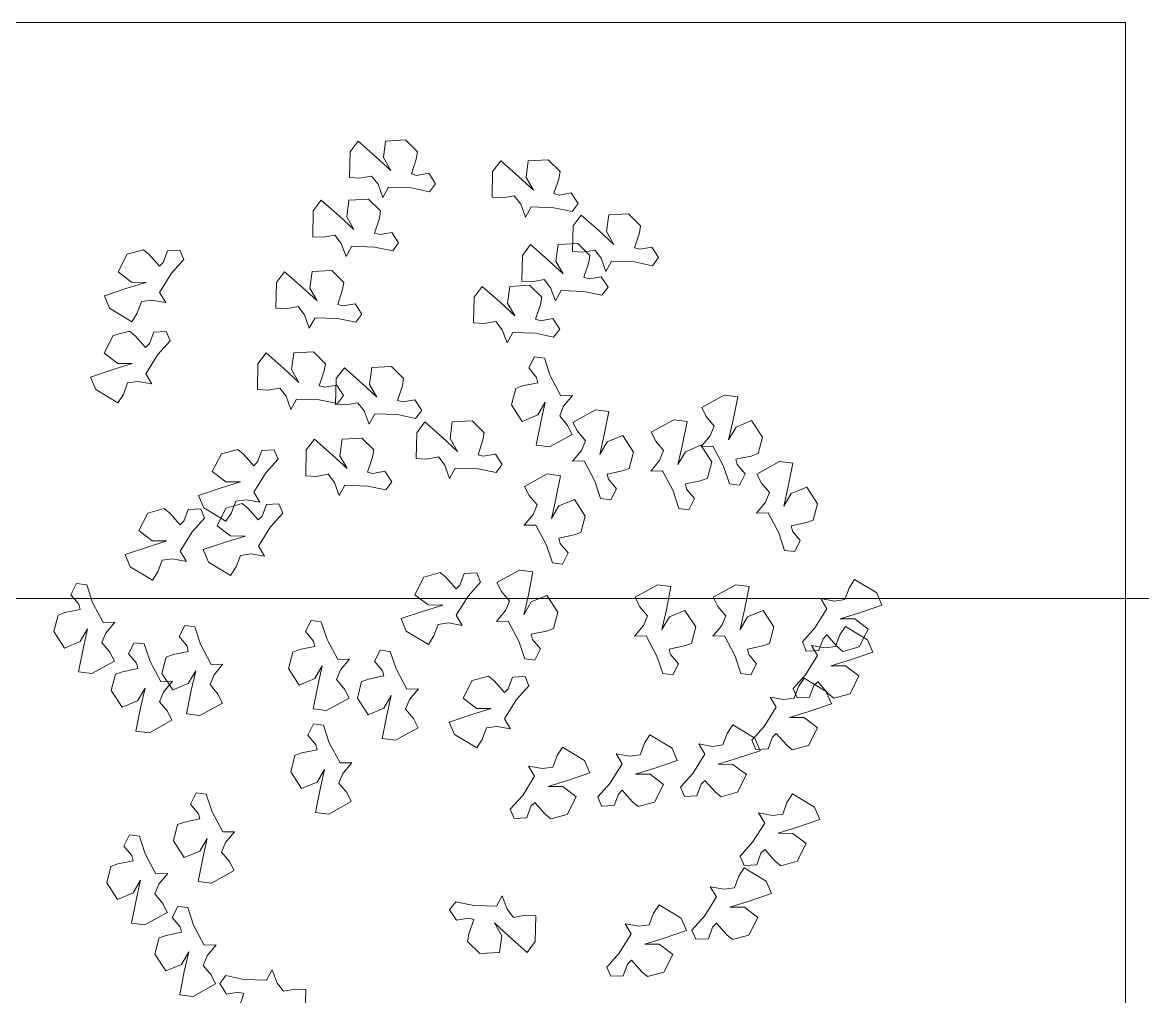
# Model space of a CAD drawing. Header units: millimetres. Extents: x 2016.56 to 2021.8, y 13721.83 to 13722.48.
# Drawn here: x 2017.82335 to 2017.83385, y 13722.25105 to 13722.26019 of the extents above; entities that cross this region are included whole.
import ezdxf

# ---------------------------------------------------------------- set-up
doc = ezdxf.new("R2010")
doc.units = ezdxf.units.MM
doc.linetypes.add('ACAD_ISO04W100', pattern=[30, 24, -3, 0, -3])
doc.layers.get('0').update_dxf_attribs({"lineweight": 20})
doc.layers.add('aks', color=1, linetype='Continuous', lineweight=9)
doc.layers.add('SIVA', color=7, linetype='Continuous', lineweight=20)

msp = doc.modelspace()

# ---------------------------------------------------------------- linework, layer by layer
for p, q in [((2017.826496, 13722.259076), (2017.82642, 13722.258976)), ((2017.826663, 13722.25893), (2017.826496, 13722.259076)), ((2017.826754, 13722.259077), (2017.826734, 13722.258921)), ((2017.82694, 13722.259087), (2017.826754, 13722.259077)), ((2017.827053, 13722.258976), (2017.82694, 13722.259087)), ((2017.82642, 13722.258976), (2017.826415, 13722.258734)), ((2017.826802, 13722.258801), (2017.826663, 13722.25893)), ((2017.826734, 13722.258921), (2017.826802, 13722.258801)), ((2017.826995, 13722.258769), (2017.827041, 13722.258908)), ((2017.827041, 13722.258908), (2017.827053, 13722.258976)), ((2017.828091, 13722.258892), (2017.828071, 13722.258736)), ((2017.828277, 13722.258902), (2017.828091, 13722.258892)), ((2017.82839, 13722.258791), (2017.828277, 13722.258902)), ((2017.827757, 13722.258791), (2017.827752, 13722.258549)), ((2017.827833, 13722.258891), (2017.827757, 13722.258791)), ((2017.827999, 13722.258745), (2017.827833, 13722.258891)), ((2017.828378, 13722.258723), (2017.82839, 13722.258791)), ((2017.826415, 13722.258734), (2017.82651, 13722.258729)), ((2017.82651, 13722.258729), (2017.826623, 13722.258748)), ((2017.826623, 13722.258748), (2017.826684, 13722.258671)), ((2017.827044, 13722.258755), (2017.826995, 13722.258769)), ((2017.827158, 13722.258775), (2017.827044, 13722.258755)), ((2017.827222, 13722.258677), (2017.827158, 13722.258775)), ((2017.828139, 13722.258616), (2017.827999, 13722.258745)), ((2017.828071, 13722.258736), (2017.828139, 13722.258616)), ((2017.828332, 13722.258584), (2017.828378, 13722.258723)), ((2017.826684, 13722.258671), (2017.826729, 13722.258548)), ((2017.826729, 13722.258548), (2017.826782, 13722.258644)), ((2017.826782, 13722.258644), (2017.826995, 13722.258637)), ((2017.826995, 13722.258637), (2017.827165, 13722.258601)), ((2017.827165, 13722.258601), (2017.827222, 13722.258677)), ((2017.828381, 13722.25857), (2017.828332, 13722.258584)), ((2017.828495, 13722.25859), (2017.828381, 13722.25857)), ((2017.828559, 13722.258492), (2017.828495, 13722.25859)), ((2017.826151, 13722.258522), (2017.826075, 13722.258421)), ((2017.826317, 13722.258375), (2017.826151, 13722.258522)), ((2017.826409, 13722.258523), (2017.826389, 13722.258366)), ((2017.826594, 13722.258533), (2017.826409, 13722.258523)), ((2017.826707, 13722.258421), (2017.826594, 13722.258533)), ((2017.827752, 13722.258549), (2017.827846, 13722.258544)), ((2017.827846, 13722.258544), (2017.82796, 13722.258563)), ((2017.82796, 13722.258563), (2017.82802, 13722.258486)), ((2017.82802, 13722.258486), (2017.828065, 13722.258363)), ((2017.828502, 13722.258416), (2017.828559, 13722.258492)), ((2017.826075, 13722.258421), (2017.82607, 13722.258179)), ((2017.826457, 13722.258246), (2017.826317, 13722.258375)), ((2017.826696, 13722.258353), (2017.826707, 13722.258421)), ((2017.828065, 13722.258363), (2017.828119, 13722.258459)), ((2017.828119, 13722.258459), (2017.828331, 13722.258452)), ((2017.828331, 13722.258452), (2017.828502, 13722.258416)), ((2017.828588, 13722.258383), (2017.828511, 13722.258283)), ((2017.828754, 13722.258237), (2017.828588, 13722.258383)), ((2017.828846, 13722.258384), (2017.828826, 13722.258228)), ((2017.829031, 13722.258394), (2017.828846, 13722.258384)), ((2017.829144, 13722.258283), (2017.829031, 13722.258394)), ((2017.826389, 13722.258366), (2017.826457, 13722.258246)), ((2017.82665, 13722.258214), (2017.826696, 13722.258353)), ((2017.828511, 13722.258283), (2017.828506, 13722.258041)), ((2017.829133, 13722.258215), (2017.829144, 13722.258283)), ((2017.82607, 13722.258179), (2017.826164, 13722.258174)), ((2017.826164, 13722.258174), (2017.826278, 13722.258194)), ((2017.826278, 13722.258194), (2017.826338, 13722.258117)), ((2017.826699, 13722.258201), (2017.82665, 13722.258214)), ((2017.826813, 13722.25822), (2017.826699, 13722.258201)), ((2017.826876, 13722.258122), (2017.826813, 13722.25822)), ((2017.828894, 13722.258108), (2017.828754, 13722.258237)), ((2017.828826, 13722.258228), (2017.828894, 13722.258108)), ((2017.829086, 13722.258076), (2017.829133, 13722.258215)), ((2017.824483, 13722.258057), (2017.82433, 13722.258015)), ((2017.824536, 13722.258013), (2017.824483, 13722.258057)), ((2017.824826, 13722.258053), (2017.824709, 13722.258047)), ((2017.824863, 13722.257967), (2017.824826, 13722.258053)), ((2017.826338, 13722.258117), (2017.826383, 13722.257993)), ((2017.826383, 13722.257993), (2017.826437, 13722.25809)), ((2017.826437, 13722.25809), (2017.826649, 13722.258083)), ((2017.826649, 13722.258083), (2017.82682, 13722.258047)), ((2017.82682, 13722.258047), (2017.826876, 13722.258122)), ((2017.828113, 13722.258106), (2017.828037, 13722.258005)), ((2017.828279, 13722.25796), (2017.828113, 13722.258106)), ((2017.828371, 13722.258107), (2017.828351, 13722.25795)), ((2017.828557, 13722.258117), (2017.828371, 13722.258107)), ((2017.82867, 13722.258005), (2017.828557, 13722.258117)), ((2017.828601, 13722.258036), (2017.828715, 13722.258055)), ((2017.828715, 13722.258055), (2017.828775, 13722.257978)), ((2017.829136, 13722.258062), (2017.829086, 13722.258076)), ((2017.829249, 13722.258082), (2017.829136, 13722.258062)), ((2017.829313, 13722.257984), (2017.829249, 13722.258082)), ((2017.82433, 13722.258015), (2017.824246, 13722.257849)), ((2017.824633, 13722.257903), (2017.824536, 13722.258013)), ((2017.824709, 13722.258047), (2017.824669, 13722.257939)), ((2017.824747, 13722.257837), (2017.824863, 13722.257967)), ((2017.828037, 13722.258005), (2017.828032, 13722.257764)), ((2017.828419, 13722.257831), (2017.828279, 13722.25796)), ((2017.828351, 13722.25795), (2017.828419, 13722.257831)), ((2017.828506, 13722.258041), (2017.828601, 13722.258036)), ((2017.828658, 13722.257938), (2017.82867, 13722.258005)), ((2017.828775, 13722.257978), (2017.82882, 13722.257855)), ((2017.82882, 13722.257855), (2017.828873, 13722.257951)), ((2017.828873, 13722.257951), (2017.829086, 13722.257944)), ((2017.829256, 13722.257908), (2017.829313, 13722.257984)), ((2017.824246, 13722.257849), (2017.824371, 13722.257753)), ((2017.824669, 13722.257939), (2017.824633, 13722.257903)), ((2017.825806, 13722.257852), (2017.82573, 13722.257751)), ((2017.825972, 13722.257706), (2017.825806, 13722.257852)), ((2017.826064, 13722.257853), (2017.826044, 13722.257696)), ((2017.82625, 13722.257863), (2017.826064, 13722.257853)), ((2017.826362, 13722.257751), (2017.82625, 13722.257863)), ((2017.828612, 13722.257799), (2017.828658, 13722.257938)), ((2017.829086, 13722.257944), (2017.829256, 13722.257908)), ((2017.824509, 13722.257752), (2017.824327, 13722.257696)), ((2017.824371, 13722.257753), (2017.824509, 13722.257752)), ((2017.824635, 13722.257656), (2017.824747, 13722.257837)), ((2017.82573, 13722.257751), (2017.825725, 13722.25751)), ((2017.826351, 13722.257684), (2017.826362, 13722.257751)), ((2017.828032, 13722.257764), (2017.828126, 13722.257758)), ((2017.828126, 13722.257758), (2017.82824, 13722.257778)), ((2017.82824, 13722.257778), (2017.8283, 13722.257701)), ((2017.828661, 13722.257785), (2017.828612, 13722.257799)), ((2017.828775, 13722.257805), (2017.828661, 13722.257785)), ((2017.828839, 13722.257706), (2017.828775, 13722.257805)), ((2017.824327, 13722.257696), (2017.824117, 13722.257625)), ((2017.824692, 13722.257562), (2017.824635, 13722.257656)), ((2017.826112, 13722.257577), (2017.825972, 13722.257706)), ((2017.826044, 13722.257696), (2017.826112, 13722.257577)), ((2017.826305, 13722.257545), (2017.826351, 13722.257684)), ((2017.82766, 13722.257713), (2017.827584, 13722.257613)), ((2017.827827, 13722.257567), (2017.82766, 13722.257713)), ((2017.827918, 13722.257714), (2017.827898, 13722.257557)), ((2017.828104, 13722.257724), (2017.827918, 13722.257714)), ((2017.828217, 13722.257613), (2017.828104, 13722.257724)), ((2017.8283, 13722.257701), (2017.828346, 13722.257577)), ((2017.828346, 13722.257577), (2017.828399, 13722.257674)), ((2017.828399, 13722.257674), (2017.828611, 13722.257667)), ((2017.828611, 13722.257667), (2017.828782, 13722.257631)), ((2017.828782, 13722.257631), (2017.828839, 13722.257706)), ((2017.824117, 13722.257625), (2017.824166, 13722.257509)), ((2017.824425, 13722.257463), (2017.824465, 13722.257571)), ((2017.824465, 13722.257571), (2017.824562, 13722.257585)), ((2017.824562, 13722.257585), (2017.824692, 13722.257562)), ((2017.826354, 13722.257531), (2017.826305, 13722.257545)), ((2017.826468, 13722.257551), (2017.826354, 13722.257531)), ((2017.826532, 13722.257452), (2017.826468, 13722.257551)), ((2017.827584, 13722.257613), (2017.827579, 13722.257371)), ((2017.827966, 13722.257438), (2017.827827, 13722.257567)), ((2017.827898, 13722.257557), (2017.827966, 13722.257438)), ((2017.828159, 13722.257406), (2017.828205, 13722.257545)), ((2017.828205, 13722.257545), (2017.828217, 13722.257613)), ((2017.824166, 13722.257509), (2017.824373, 13722.257383)), ((2017.824373, 13722.257383), (2017.824425, 13722.257463)), ((2017.825725, 13722.25751), (2017.825819, 13722.257504)), ((2017.825819, 13722.257504), (2017.825933, 13722.257524)), ((2017.825933, 13722.257524), (2017.825993, 13722.257447)), ((2017.825993, 13722.257447), (2017.826038, 13722.257323)), ((2017.826475, 13722.257377), (2017.826532, 13722.257452)), ((2017.826038, 13722.257323), (2017.826092, 13722.25742)), ((2017.826092, 13722.25742), (2017.826304, 13722.257413)), ((2017.826304, 13722.257413), (2017.826475, 13722.257377)), ((2017.827579, 13722.257371), (2017.827674, 13722.257365)), ((2017.827674, 13722.257365), (2017.827787, 13722.257385)), ((2017.827787, 13722.257385), (2017.827848, 13722.257308)), ((2017.828208, 13722.257392), (2017.828159, 13722.257406)), ((2017.828322, 13722.257412), (2017.828208, 13722.257392)), ((2017.828386, 13722.257313), (2017.828322, 13722.257412)), ((2017.8242, 13722.257253), (2017.824116, 13722.257087)), ((2017.824353, 13722.257295), (2017.8242, 13722.257253)), ((2017.824406, 13722.257251), (2017.824353, 13722.257295)), ((2017.824503, 13722.257141), (2017.824406, 13722.257251)), ((2017.82458, 13722.257285), (2017.82454, 13722.257177)), ((2017.824697, 13722.257291), (2017.82458, 13722.257285)), ((2017.824733, 13722.257205), (2017.824697, 13722.257291)), ((2017.827848, 13722.257308), (2017.827893, 13722.257184)), ((2017.827893, 13722.257184), (2017.827946, 13722.257281)), ((2017.827946, 13722.257281), (2017.828159, 13722.257274)), ((2017.828159, 13722.257274), (2017.828329, 13722.257238)), ((2017.828329, 13722.257238), (2017.828386, 13722.257313)), ((2017.82454, 13722.257177), (2017.824503, 13722.257141)), ((2017.824617, 13722.257075), (2017.824733, 13722.257205)), ((2017.824116, 13722.257087), (2017.824242, 13722.256991)), ((2017.824505, 13722.256894), (2017.824617, 13722.257075)), ((2017.825634, 13722.25709), (2017.825557, 13722.256989)), ((2017.8258, 13722.256943), (2017.825634, 13722.25709)), ((2017.825892, 13722.25709), (2017.825872, 13722.256934)), ((2017.826077, 13722.257101), (2017.825892, 13722.25709)), ((2017.82619, 13722.256989), (2017.826077, 13722.257101)), ((2017.828149, 13722.257053), (2017.828095, 13722.256949)), ((2017.828242, 13722.257041), (2017.828149, 13722.257053)), ((2017.828296, 13722.256876), (2017.828242, 13722.257041)), ((2017.824198, 13722.256934), (2017.823988, 13722.256863)), ((2017.824379, 13722.25699), (2017.824198, 13722.256934)), ((2017.824242, 13722.256991), (2017.824379, 13722.25699)), ((2017.825557, 13722.256989), (2017.825552, 13722.256747)), ((2017.82594, 13722.256814), (2017.8258, 13722.256943)), ((2017.825872, 13722.256934), (2017.82594, 13722.256814)), ((2017.826132, 13722.256782), (2017.826179, 13722.256921)), ((2017.826179, 13722.256921), (2017.82619, 13722.256989)), ((2017.826367, 13722.256951), (2017.82629, 13722.25685)), ((2017.826533, 13722.256804), (2017.826367, 13722.256951)), ((2017.826625, 13722.256952), (2017.826604, 13722.256795)), ((2017.82681, 13722.256962), (2017.826625, 13722.256952)), ((2017.826923, 13722.25685), (2017.82681, 13722.256962)), ((2017.828095, 13722.256949), (2017.828169, 13722.25686)), ((2017.823988, 13722.256863), (2017.824037, 13722.256747)), ((2017.824296, 13722.256701), (2017.824335, 13722.256809)), ((2017.824335, 13722.256809), (2017.824432, 13722.256823)), ((2017.824432, 13722.256823), (2017.824562, 13722.2568)), ((2017.824562, 13722.2568), (2017.824505, 13722.256894)), ((2017.82629, 13722.25685), (2017.826285, 13722.256608)), ((2017.826673, 13722.256675), (2017.826533, 13722.256804)), ((2017.826604, 13722.256795), (2017.826673, 13722.256675)), ((2017.826912, 13722.256782), (2017.826923, 13722.25685)), ((2017.828182, 13722.25681), (2017.828038, 13722.256781)), ((2017.828169, 13722.25686), (2017.828182, 13722.25681)), ((2017.828397, 13722.256688), (2017.828296, 13722.256876)), ((2017.824037, 13722.256747), (2017.824244, 13722.256621)), ((2017.824244, 13722.256621), (2017.824296, 13722.256701)), ((2017.825552, 13722.256747), (2017.825647, 13722.256742)), ((2017.825647, 13722.256742), (2017.825761, 13722.256761)), ((2017.825761, 13722.256761), (2017.825821, 13722.256684)), ((2017.826182, 13722.256768), (2017.826132, 13722.256782)), ((2017.826295, 13722.256788), (2017.826182, 13722.256768)), ((2017.826359, 13722.25669), (2017.826295, 13722.256788)), ((2017.826302, 13722.256615), (2017.826359, 13722.25669)), ((2017.826865, 13722.256643), (2017.826912, 13722.256782)), ((2017.827974, 13722.256757), (2017.827934, 13722.256603)), ((2017.828038, 13722.256781), (2017.827974, 13722.256757)), ((2017.828507, 13722.25669), (2017.828397, 13722.256688)), ((2017.828422, 13722.25659), (2017.828507, 13722.25669)), ((2017.829929, 13722.256694), (2017.829717, 13722.256578)), ((2017.830055, 13722.256679), (2017.829929, 13722.256694)), ((2017.825821, 13722.256684), (2017.825866, 13722.256561)), ((2017.825866, 13722.256561), (2017.825919, 13722.256657)), ((2017.825919, 13722.256657), (2017.826132, 13722.25665)), ((2017.826132, 13722.25665), (2017.826302, 13722.256615)), ((2017.826285, 13722.256608), (2017.82638, 13722.256603)), ((2017.82638, 13722.256603), (2017.826494, 13722.256623)), ((2017.826494, 13722.256623), (2017.826554, 13722.256546)), ((2017.826915, 13722.25663), (2017.826865, 13722.256643)), ((2017.827028, 13722.256649), (2017.826915, 13722.25663)), ((2017.827092, 13722.256551), (2017.827028, 13722.256649)), ((2017.827934, 13722.256603), (2017.828035, 13722.256448)), ((2017.828181, 13722.256509), (2017.828251, 13722.256627)), ((2017.828251, 13722.256627), (2017.828209, 13722.256442)), ((2017.828386, 13722.256499), (2017.828422, 13722.25659)), ((2017.830011, 13722.256461), (2017.830055, 13722.256679)), ((2017.826554, 13722.256546), (2017.826599, 13722.256422)), ((2017.826599, 13722.256422), (2017.826652, 13722.256518)), ((2017.826652, 13722.256518), (2017.826865, 13722.256512)), ((2017.826865, 13722.256512), (2017.827035, 13722.256476)), ((2017.827035, 13722.256476), (2017.827092, 13722.256551)), ((2017.828035, 13722.256448), (2017.828181, 13722.256509)), ((2017.82846, 13722.25641), (2017.828386, 13722.256499)), ((2017.828722, 13722.256556), (2017.82851, 13722.256439)), ((2017.828847, 13722.25654), (2017.828722, 13722.256556)), ((2017.828803, 13722.256323), (2017.828847, 13722.25654)), ((2017.829717, 13722.256578), (2017.82976, 13722.256493)), ((2017.82976, 13722.256493), (2017.829834, 13722.256404)), ((2017.827121, 13722.256443), (2017.827045, 13722.256342)), ((2017.827288, 13722.256296), (2017.827121, 13722.256443)), ((2017.827379, 13722.256444), (2017.827359, 13722.256287)), ((2017.827565, 13722.256454), (2017.827379, 13722.256444)), ((2017.827678, 13722.256342), (2017.827565, 13722.256454)), ((2017.828209, 13722.256442), (2017.828165, 13722.256225)), ((2017.828502, 13722.256326), (2017.82846, 13722.25641)), ((2017.82851, 13722.256439), (2017.828553, 13722.256355)), ((2017.829455, 13722.256464), (2017.829243, 13722.256347)), ((2017.82958, 13722.256448), (2017.829455, 13722.256464)), ((2017.829537, 13722.256231), (2017.82958, 13722.256448)), ((2017.829834, 13722.256404), (2017.829797, 13722.256314)), ((2017.829969, 13722.256276), (2017.830011, 13722.256461)), ((2017.830039, 13722.256395), (2017.829969, 13722.256276)), ((2017.830184, 13722.256455), (2017.830039, 13722.256395)), ((2017.830286, 13722.2563), (2017.830184, 13722.256455)), ((2017.826086, 13722.256281), (2017.82601, 13722.25618)), ((2017.826253, 13722.256134), (2017.826086, 13722.256281)), ((2017.826345, 13722.256282), (2017.826324, 13722.256125)), ((2017.82653, 13722.256292), (2017.826345, 13722.256282)), ((2017.826643, 13722.25618), (2017.82653, 13722.256292)), ((2017.827045, 13722.256342), (2017.82704, 13722.2561)), ((2017.827427, 13722.256167), (2017.827288, 13722.256296)), ((2017.827359, 13722.256287), (2017.827427, 13722.256167)), ((2017.82762, 13722.256135), (2017.827666, 13722.256274)), ((2017.827666, 13722.256274), (2017.827678, 13722.256342)), ((2017.82829, 13722.256209), (2017.828502, 13722.256326)), ((2017.828553, 13722.256355), (2017.828627, 13722.256266)), ((2017.828761, 13722.256137), (2017.828803, 13722.256323)), ((2017.828977, 13722.256317), (2017.828831, 13722.256256)), ((2017.829078, 13722.256161), (2017.828977, 13722.256317)), ((2017.829243, 13722.256347), (2017.829286, 13722.256262)), ((2017.829797, 13722.256314), (2017.829713, 13722.256213)), ((2017.830246, 13722.256146), (2017.830286, 13722.2563)), ((2017.825367, 13722.256185), (2017.825214, 13722.256143)), ((2017.82542, 13722.256142), (2017.825367, 13722.256185)), ((2017.825593, 13722.256176), (2017.825553, 13722.256068)), ((2017.82571, 13722.256182), (2017.825593, 13722.256176)), ((2017.825747, 13722.256095), (2017.82571, 13722.256182)), ((2017.82601, 13722.25618), (2017.826005, 13722.255938)), ((2017.826632, 13722.256113), (2017.826643, 13722.25618)), ((2017.828165, 13722.256225), (2017.82829, 13722.256209)), ((2017.82859, 13722.256175), (2017.828505, 13722.256074)), ((2017.828627, 13722.256266), (2017.82859, 13722.256175)), ((2017.828831, 13722.256256), (2017.828761, 13722.256137)), ((2017.829038, 13722.256008), (2017.829078, 13722.256161)), ((2017.829286, 13722.256262), (2017.82936, 13722.256174)), ((2017.82936, 13722.256174), (2017.829323, 13722.256083)), ((2017.829495, 13722.256045), (2017.829537, 13722.256231)), ((2017.829565, 13722.256164), (2017.829495, 13722.256045)), ((2017.82971, 13722.256225), (2017.829565, 13722.256164)), ((2017.829812, 13722.256069), (2017.82971, 13722.256225)), ((2017.829713, 13722.256213), (2017.829823, 13722.256215)), ((2017.829823, 13722.256215), (2017.829923, 13722.256027)), ((2017.825214, 13722.256143), (2017.825129, 13722.255978)), ((2017.825517, 13722.256032), (2017.82542, 13722.256142)), ((2017.825553, 13722.256068), (2017.825517, 13722.256032)), ((2017.825631, 13722.255966), (2017.825747, 13722.256095)), ((2017.826392, 13722.256005), (2017.826253, 13722.256134)), ((2017.826324, 13722.256125), (2017.826392, 13722.256005)), ((2017.826585, 13722.255973), (2017.826632, 13722.256113)), ((2017.82704, 13722.2561), (2017.827135, 13722.256095)), ((2017.827135, 13722.256095), (2017.827249, 13722.256115)), ((2017.827249, 13722.256115), (2017.827309, 13722.256038)), ((2017.827669, 13722.256122), (2017.82762, 13722.256135)), ((2017.827783, 13722.256141), (2017.827669, 13722.256122)), ((2017.827847, 13722.256043), (2017.827783, 13722.256141)), ((2017.828505, 13722.256074), (2017.828616, 13722.256077)), ((2017.828616, 13722.256077), (2017.828716, 13722.255889)), ((2017.829323, 13722.256083), (2017.829239, 13722.255982)), ((2017.829772, 13722.255916), (2017.829812, 13722.256069)), ((2017.830038, 13722.256093), (2017.830181, 13722.256122)), ((2017.83005, 13722.256043), (2017.830038, 13722.256093)), ((2017.830181, 13722.256122), (2017.830246, 13722.256146)), ((2017.830447, 13722.256071), (2017.830235, 13722.255954)), ((2017.830572, 13722.256055), (2017.830447, 13722.256071)), ((2017.825129, 13722.255978), (2017.825255, 13722.255882)), ((2017.825518, 13722.255785), (2017.825631, 13722.255966)), ((2017.8261, 13722.255933), (2017.826214, 13722.255953)), ((2017.826214, 13722.255953), (2017.826274, 13722.255876)), ((2017.826634, 13722.25596), (2017.826585, 13722.255973)), ((2017.826748, 13722.25598), (2017.826634, 13722.25596)), ((2017.826812, 13722.255881), (2017.826748, 13722.25598)), ((2017.827309, 13722.256038), (2017.827354, 13722.255914)), ((2017.827354, 13722.255914), (2017.827407, 13722.25601)), ((2017.827407, 13722.25601), (2017.82762, 13722.256004)), ((2017.82762, 13722.256004), (2017.82779, 13722.255968)), ((2017.82779, 13722.255968), (2017.827847, 13722.256043)), ((2017.828269, 13722.255955), (2017.828057, 13722.255838)), ((2017.828394, 13722.255939), (2017.828269, 13722.255955)), ((2017.82883, 13722.255954), (2017.828974, 13722.255984)), ((2017.828843, 13722.255905), (2017.82883, 13722.255954)), ((2017.828974, 13722.255984), (2017.829038, 13722.256008)), ((2017.829239, 13722.255982), (2017.829349, 13722.255984)), ((2017.829349, 13722.255984), (2017.829449, 13722.255797)), ((2017.829923, 13722.256027), (2017.829978, 13722.255862)), ((2017.830125, 13722.255955), (2017.83005, 13722.256043)), ((2017.830071, 13722.25585), (2017.830125, 13722.255955)), ((2017.830235, 13722.255954), (2017.830278, 13722.25587)), ((2017.830529, 13722.255838), (2017.830572, 13722.256055)), ((2017.825393, 13722.255881), (2017.825211, 13722.255824)), ((2017.825255, 13722.255882), (2017.825393, 13722.255881)), ((2017.826005, 13722.255938), (2017.8261, 13722.255933)), ((2017.826274, 13722.255876), (2017.826319, 13722.255752)), ((2017.826319, 13722.255752), (2017.826372, 13722.255849)), ((2017.826372, 13722.255849), (2017.826585, 13722.255842)), ((2017.826755, 13722.255806), (2017.826812, 13722.255881)), ((2017.82835, 13722.255722), (2017.828394, 13722.255939)), ((2017.828716, 13722.255889), (2017.82877, 13722.255724)), ((2017.828917, 13722.255816), (2017.828843, 13722.255905)), ((2017.829564, 13722.255862), (2017.829707, 13722.255892)), ((2017.829576, 13722.255813), (2017.829564, 13722.255862)), ((2017.829707, 13722.255892), (2017.829772, 13722.255916)), ((2017.829978, 13722.255862), (2017.830071, 13722.25585)), ((2017.830278, 13722.25587), (2017.830352, 13722.255781)), ((2017.825211, 13722.255824), (2017.825001, 13722.255754)), ((2017.825001, 13722.255754), (2017.82505, 13722.255637)), ((2017.825575, 13722.255691), (2017.825518, 13722.255785)), ((2017.826585, 13722.255842), (2017.826755, 13722.255806)), ((2017.828057, 13722.255838), (2017.8281, 13722.255754)), ((2017.8281, 13722.255754), (2017.828174, 13722.255665)), ((2017.828864, 13722.255712), (2017.828917, 13722.255816)), ((2017.829449, 13722.255797), (2017.829503, 13722.255631)), ((2017.82965, 13722.255724), (2017.829576, 13722.255813)), ((2017.830352, 13722.255781), (2017.830315, 13722.25569)), ((2017.830487, 13722.255652), (2017.830529, 13722.255838)), ((2017.830556, 13722.255771), (2017.830487, 13722.255652)), ((2017.830702, 13722.255832), (2017.830556, 13722.255771)), ((2017.830804, 13722.255676), (2017.830702, 13722.255832)), ((2017.82505, 13722.255637), (2017.825257, 13722.255512)), ((2017.82541, 13722.255677), (2017.825257, 13722.255635)), ((2017.825309, 13722.255591), (2017.825349, 13722.2557)), ((2017.825349, 13722.2557), (2017.825446, 13722.255713)), ((2017.825463, 13722.255634), (2017.82541, 13722.255677)), ((2017.825446, 13722.255713), (2017.825575, 13722.255691)), ((2017.825636, 13722.255668), (2017.825596, 13722.25556)), ((2017.825753, 13722.255674), (2017.825636, 13722.255668)), ((2017.82579, 13722.255587), (2017.825753, 13722.255674)), ((2017.828174, 13722.255665), (2017.828137, 13722.255575)), ((2017.828309, 13722.255537), (2017.82835, 13722.255722)), ((2017.828378, 13722.255655), (2017.828309, 13722.255537)), ((2017.828524, 13722.255716), (2017.828378, 13722.255655)), ((2017.828626, 13722.255561), (2017.828524, 13722.255716)), ((2017.82877, 13722.255724), (2017.828864, 13722.255712)), ((2017.829597, 13722.255619), (2017.82965, 13722.255724)), ((2017.830315, 13722.25569), (2017.83023, 13722.255589)), ((2017.830763, 13722.255523), (2017.830804, 13722.255676)), ((2017.824524, 13722.255589), (2017.82444, 13722.255424)), ((2017.824677, 13722.255631), (2017.824524, 13722.255589)), ((2017.82473, 13722.255587), (2017.824677, 13722.255631)), ((2017.824827, 13722.255478), (2017.82473, 13722.255587)), ((2017.824903, 13722.255622), (2017.824863, 13722.255513)), ((2017.82502, 13722.255628), (2017.824903, 13722.255622)), ((2017.824941, 13722.255412), (2017.825057, 13722.255541)), ((2017.825057, 13722.255541), (2017.82502, 13722.255628)), ((2017.825257, 13722.255635), (2017.825173, 13722.25547)), ((2017.825257, 13722.255512), (2017.825309, 13722.255591)), ((2017.82556, 13722.255524), (2017.825463, 13722.255634)), ((2017.825596, 13722.25556), (2017.82556, 13722.255524)), ((2017.825674, 13722.255458), (2017.82579, 13722.255587)), ((2017.828137, 13722.255575), (2017.828052, 13722.255474)), ((2017.828585, 13722.255407), (2017.828626, 13722.255561)), ((2017.829503, 13722.255631), (2017.829597, 13722.255619)), ((2017.83023, 13722.255589), (2017.830341, 13722.255591)), ((2017.830341, 13722.255591), (2017.830441, 13722.255404)), ((2017.824863, 13722.255513), (2017.824827, 13722.255478)), ((2017.825173, 13722.25547), (2017.825298, 13722.255374)), ((2017.825561, 13722.255277), (2017.825674, 13722.255458)), ((2017.828052, 13722.255474), (2017.828163, 13722.255476)), ((2017.828163, 13722.255476), (2017.828263, 13722.255288)), ((2017.830555, 13722.255469), (2017.830699, 13722.255499)), ((2017.830568, 13722.25542), (2017.830555, 13722.255469)), ((2017.830699, 13722.255499), (2017.830763, 13722.255523)), ((2017.82444, 13722.255424), (2017.824565, 13722.255328)), ((2017.824703, 13722.255327), (2017.824521, 13722.25527)), ((2017.824565, 13722.255328), (2017.824703, 13722.255327)), ((2017.824829, 13722.255231), (2017.824941, 13722.255412)), ((2017.825436, 13722.255373), (2017.825254, 13722.255316)), ((2017.825298, 13722.255374), (2017.825436, 13722.255373)), ((2017.828377, 13722.255354), (2017.828521, 13722.255383)), ((2017.82839, 13722.255304), (2017.828377, 13722.255354)), ((2017.828521, 13722.255383), (2017.828585, 13722.255407)), ((2017.830441, 13722.255404), (2017.830495, 13722.255238)), ((2017.830642, 13722.255331), (2017.830568, 13722.25542)), ((2017.830589, 13722.255227), (2017.830642, 13722.255331)), ((2017.824521, 13722.25527), (2017.824311, 13722.255199)), ((2017.824886, 13722.255136), (2017.824829, 13722.255231)), ((2017.825254, 13722.255316), (2017.825044, 13722.255246)), ((2017.825044, 13722.255246), (2017.825093, 13722.255129)), ((2017.825619, 13722.255183), (2017.825561, 13722.255277)), ((2017.828263, 13722.255288), (2017.828317, 13722.255123)), ((2017.828464, 13722.255216), (2017.82839, 13722.255304)), ((2017.830495, 13722.255238), (2017.830589, 13722.255227)), ((2017.824311, 13722.255199), (2017.82436, 13722.255083)), ((2017.824619, 13722.255037), (2017.824659, 13722.255146)), ((2017.824659, 13722.255146), (2017.824756, 13722.255159)), ((2017.824756, 13722.255159), (2017.824886, 13722.255136)), ((2017.825093, 13722.255129), (2017.8253, 13722.255004)), ((2017.825352, 13722.255083), (2017.825392, 13722.255192)), ((2017.825392, 13722.255192), (2017.825489, 13722.255205)), ((2017.825489, 13722.255205), (2017.825619, 13722.255183)), ((2017.828317, 13722.255123), (2017.828411, 13722.255111)), ((2017.828411, 13722.255111), (2017.828464, 13722.255216)), ((2017.82436, 13722.255083), (2017.824567, 13722.254958)), ((2017.824567, 13722.254958), (2017.824619, 13722.255037)), ((2017.8253, 13722.255004), (2017.825352, 13722.255083)), ((2017.827264, 13722.25503), (2017.827111, 13722.254988)), ((2017.827317, 13722.254987), (2017.827264, 13722.25503)), ((2017.827491, 13722.255021), (2017.827451, 13722.254913)), ((2017.827608, 13722.255027), (2017.827491, 13722.255021)), ((2017.827644, 13722.25494), (2017.827608, 13722.255027)), ((2017.82801, 13722.255054), (2017.827798, 13722.254938)), ((2017.828135, 13722.255038), (2017.82801, 13722.255054)), ((2017.828092, 13722.254821), (2017.828135, 13722.255038)), ((2017.823857, 13722.254928), (2017.823804, 13722.254823)), ((2017.823951, 13722.254916), (2017.823857, 13722.254928)), ((2017.824005, 13722.254751), (2017.823951, 13722.254916)), ((2017.827111, 13722.254988), (2017.827027, 13722.254823)), ((2017.827414, 13722.254877), (2017.827317, 13722.254987)), ((2017.827451, 13722.254913), (2017.827414, 13722.254877)), ((2017.827528, 13722.254811), (2017.827644, 13722.25494)), ((2017.827798, 13722.254938), (2017.827841, 13722.254853)), ((2017.829304, 13722.254915), (2017.829092, 13722.254799)), ((2017.829429, 13722.2549), (2017.829304, 13722.254915)), ((2017.830037, 13722.254915), (2017.829825, 13722.254799)), ((2017.830162, 13722.2549), (2017.830037, 13722.254915)), ((2017.831151, 13722.254965), (2017.831099, 13722.254886)), ((2017.831358, 13722.25484), (2017.831151, 13722.254965)), ((2017.823804, 13722.254823), (2017.823878, 13722.254735)), ((2017.827027, 13722.254823), (2017.827152, 13722.254727)), ((2017.827416, 13722.25463), (2017.827528, 13722.254811)), ((2017.827841, 13722.254853), (2017.827915, 13722.254764)), ((2017.82805, 13722.254636), (2017.828092, 13722.254821)), ((2017.828265, 13722.254815), (2017.828119, 13722.254755)), ((2017.828367, 13722.25466), (2017.828265, 13722.254815)), ((2017.829092, 13722.254799), (2017.829135, 13722.254714)), ((2017.829386, 13722.254682), (2017.829429, 13722.2549)), ((2017.829825, 13722.254799), (2017.829868, 13722.254714)), ((2017.830119, 13722.254682), (2017.830162, 13722.2549)), ((2017.831099, 13722.254886), (2017.831059, 13722.254778)), ((2017.831407, 13722.254724), (2017.831358, 13722.25484)), ((2017.823878, 13722.254735), (2017.823891, 13722.254685)), ((2017.824105, 13722.254563), (2017.824005, 13722.254751)), ((2017.82729, 13722.254726), (2017.827109, 13722.25467)), ((2017.827152, 13722.254727), (2017.82729, 13722.254726)), ((2017.827915, 13722.254764), (2017.827878, 13722.254674)), ((2017.828119, 13722.254755), (2017.82805, 13722.254636)), ((2017.829135, 13722.254714), (2017.829209, 13722.254625)), ((2017.829868, 13722.254714), (2017.829942, 13722.254625)), ((2017.83089, 13722.254692), (2017.830777, 13722.254512)), ((2017.830833, 13722.254787), (2017.83089, 13722.254692)), ((2017.830962, 13722.254764), (2017.830833, 13722.254787)), ((2017.831059, 13722.254778), (2017.830962, 13722.254764)), ((2017.831197, 13722.254653), (2017.831407, 13722.254724)), ((2017.823683, 13722.254632), (2017.823643, 13722.254478)), ((2017.823747, 13722.254656), (2017.823683, 13722.254632)), ((2017.823891, 13722.254685), (2017.823747, 13722.254656)), ((2017.827109, 13722.25467), (2017.826899, 13722.254599)), ((2017.826899, 13722.254599), (2017.826948, 13722.254482)), ((2017.827473, 13722.254536), (2017.827416, 13722.25463)), ((2017.827878, 13722.254674), (2017.827794, 13722.254573)), ((2017.828327, 13722.254506), (2017.828367, 13722.25466)), ((2017.829209, 13722.254625), (2017.829172, 13722.254535)), ((2017.829344, 13722.254497), (2017.829386, 13722.254682)), ((2017.829414, 13722.254616), (2017.829344, 13722.254497)), ((2017.829559, 13722.254676), (2017.829414, 13722.254616)), ((2017.829661, 13722.254521), (2017.829559, 13722.254676)), ((2017.829942, 13722.254625), (2017.829905, 13722.254535)), ((2017.830077, 13722.254497), (2017.830119, 13722.254682)), ((2017.830147, 13722.254616), (2017.830077, 13722.254497)), ((2017.830292, 13722.254676), (2017.830147, 13722.254616)), ((2017.830394, 13722.254521), (2017.830292, 13722.254676)), ((2017.831015, 13722.254597), (2017.831197, 13722.254653)), ((2017.831153, 13722.254596), (2017.831015, 13722.254597)), ((2017.831279, 13722.2545), (2017.831153, 13722.254596)), ((2017.82389, 13722.254383), (2017.82396, 13722.254502)), ((2017.82396, 13722.254502), (2017.823918, 13722.254317)), ((2017.824216, 13722.254565), (2017.824105, 13722.254563)), ((2017.824131, 13722.254464), (2017.824216, 13722.254565)), ((2017.824871, 13722.254535), (2017.824818, 13722.25443)), ((2017.824965, 13722.254523), (2017.824871, 13722.254535)), ((2017.825019, 13722.254358), (2017.824965, 13722.254523)), ((2017.826057, 13722.254581), (2017.826004, 13722.254477)), ((2017.826151, 13722.254569), (2017.826057, 13722.254581)), ((2017.826205, 13722.254404), (2017.826151, 13722.254569)), ((2017.826948, 13722.254482), (2017.827155, 13722.254357)), ((2017.827207, 13722.254436), (2017.827246, 13722.254545)), ((2017.827246, 13722.254545), (2017.827343, 13722.254558)), ((2017.827343, 13722.254558), (2017.827473, 13722.254536)), ((2017.827794, 13722.254573), (2017.827904, 13722.254575)), ((2017.827904, 13722.254575), (2017.828004, 13722.254387)), ((2017.828118, 13722.254453), (2017.828262, 13722.254482)), ((2017.828262, 13722.254482), (2017.828327, 13722.254506)), ((2017.829172, 13722.254535), (2017.829088, 13722.254434)), ((2017.829621, 13722.254367), (2017.829661, 13722.254521)), ((2017.829905, 13722.254535), (2017.829821, 13722.254434)), ((2017.830354, 13722.254367), (2017.830394, 13722.254521)), ((2017.830777, 13722.254512), (2017.830661, 13722.254382)), ((2017.831065, 13722.254526), (2017.831013, 13722.254447)), ((2017.831272, 13722.254401), (2017.831065, 13722.254526)), ((2017.831194, 13722.254334), (2017.831279, 13722.2545)), ((2017.823643, 13722.254478), (2017.823744, 13722.254323)), ((2017.823744, 13722.254323), (2017.82389, 13722.254383)), ((2017.824094, 13722.254374), (2017.824131, 13722.254464)), ((2017.824818, 13722.25443), (2017.824892, 13722.254342)), ((2017.826004, 13722.254477), (2017.826078, 13722.254388)), ((2017.826078, 13722.254388), (2017.826091, 13722.254338)), ((2017.826305, 13722.254216), (2017.826205, 13722.254404)), ((2017.827155, 13722.254357), (2017.827207, 13722.254436)), ((2017.828004, 13722.254387), (2017.828058, 13722.254222)), ((2017.828131, 13722.254403), (2017.828118, 13722.254453)), ((2017.828205, 13722.254315), (2017.828131, 13722.254403)), ((2017.829088, 13722.254434), (2017.829198, 13722.254436)), ((2017.829198, 13722.254436), (2017.829298, 13722.254248)), ((2017.829821, 13722.254434), (2017.829931, 13722.254436)), ((2017.829931, 13722.254436), (2017.830031, 13722.254248)), ((2017.830661, 13722.254382), (2017.830698, 13722.254295)), ((2017.830815, 13722.254301), (2017.830855, 13722.25441)), ((2017.830855, 13722.25441), (2017.830891, 13722.254446)), ((2017.830891, 13722.254446), (2017.830988, 13722.254336)), ((2017.831013, 13722.254447), (2017.830973, 13722.254339)), ((2017.831321, 13722.254285), (2017.831272, 13722.254401)), ((2017.823918, 13722.254317), (2017.823874, 13722.254099)), ((2017.824169, 13722.254285), (2017.824094, 13722.254374)), ((2017.824211, 13722.2542), (2017.824169, 13722.254285)), ((2017.824397, 13722.254373), (2017.824343, 13722.254269)), ((2017.82449, 13722.254361), (2017.824397, 13722.254373)), ((2017.824545, 13722.254196), (2017.82449, 13722.254361)), ((2017.824904, 13722.254292), (2017.824761, 13722.254263)), ((2017.824892, 13722.254342), (2017.824904, 13722.254292)), ((2017.825119, 13722.25417), (2017.825019, 13722.254358)), ((2017.825883, 13722.254285), (2017.825842, 13722.254131)), ((2017.825947, 13722.254309), (2017.825883, 13722.254285)), ((2017.826091, 13722.254338), (2017.825947, 13722.254309)), ((2017.826704, 13722.254304), (2017.826651, 13722.254199)), ((2017.826798, 13722.254292), (2017.826704, 13722.254304)), ((2017.826852, 13722.254127), (2017.826798, 13722.254292)), ((2017.828152, 13722.25421), (2017.828205, 13722.254315)), ((2017.829413, 13722.254314), (2017.829556, 13722.254343)), ((2017.829425, 13722.254264), (2017.829413, 13722.254314)), ((2017.829556, 13722.254343), (2017.829621, 13722.254367)), ((2017.830146, 13722.254314), (2017.830289, 13722.254343)), ((2017.830158, 13722.254264), (2017.830146, 13722.254314)), ((2017.830289, 13722.254343), (2017.830354, 13722.254367)), ((2017.830698, 13722.254295), (2017.830815, 13722.254301)), ((2017.830746, 13722.254348), (2017.830803, 13722.254253)), ((2017.830876, 13722.254325), (2017.830746, 13722.254348)), ((2017.830973, 13722.254339), (2017.830876, 13722.254325)), ((2017.830988, 13722.254336), (2017.831041, 13722.254292)), ((2017.831041, 13722.254292), (2017.831194, 13722.254334)), ((2017.831111, 13722.254214), (2017.831321, 13722.254285)), ((2017.823999, 13722.254084), (2017.824211, 13722.2542)), ((2017.824343, 13722.254269), (2017.824418, 13722.25418)), ((2017.824418, 13722.25418), (2017.82443, 13722.254131)), ((2017.824645, 13722.254008), (2017.824545, 13722.254196)), ((2017.824696, 13722.254239), (2017.824656, 13722.254085)), ((2017.824761, 13722.254263), (2017.824696, 13722.254239)), ((2017.825229, 13722.254172), (2017.825119, 13722.25417)), ((2017.825145, 13722.254071), (2017.825229, 13722.254172)), ((2017.826416, 13722.254218), (2017.826305, 13722.254216)), ((2017.826331, 13722.254118), (2017.826416, 13722.254218)), ((2017.826651, 13722.254199), (2017.826725, 13722.25411)), ((2017.828058, 13722.254222), (2017.828152, 13722.25421)), ((2017.829298, 13722.254248), (2017.829353, 13722.254083)), ((2017.829499, 13722.254176), (2017.829425, 13722.254264)), ((2017.829446, 13722.254071), (2017.829499, 13722.254176)), ((2017.830031, 13722.254248), (2017.830085, 13722.254083)), ((2017.830232, 13722.254176), (2017.830158, 13722.254264)), ((2017.830179, 13722.254071), (2017.830232, 13722.254176)), ((2017.830803, 13722.254253), (2017.830691, 13722.254073)), ((2017.830929, 13722.254157), (2017.831111, 13722.254214)), ((2017.823874, 13722.254099), (2017.823999, 13722.254084)), ((2017.824222, 13722.254077), (2017.824182, 13722.253924)), ((2017.824287, 13722.254101), (2017.824222, 13722.254077)), ((2017.82443, 13722.254131), (2017.824287, 13722.254101)), ((2017.824656, 13722.254085), (2017.824758, 13722.25393)), ((2017.824903, 13722.25399), (2017.824973, 13722.254109)), ((2017.824973, 13722.254109), (2017.824931, 13722.253924)), ((2017.825108, 13722.253981), (2017.825145, 13722.254071)), ((2017.825842, 13722.254131), (2017.825944, 13722.253976)), ((2017.82609, 13722.254037), (2017.826159, 13722.254155)), ((2017.826159, 13722.254155), (2017.826118, 13722.25397)), ((2017.826294, 13722.254027), (2017.826331, 13722.254118)), ((2017.826738, 13722.254061), (2017.826594, 13722.254032)), ((2017.826725, 13722.25411), (2017.826738, 13722.254061)), ((2017.826952, 13722.253939), (2017.826852, 13722.254127)), ((2017.829353, 13722.254083), (2017.829446, 13722.254071)), ((2017.830085, 13722.254083), (2017.830179, 13722.254071)), ((2017.830691, 13722.254073), (2017.830575, 13722.253943)), ((2017.831067, 13722.254157), (2017.830929, 13722.254157)), ((2017.831192, 13722.254061), (2017.831067, 13722.254157)), ((2017.824755, 13722.254011), (2017.824645, 13722.254008)), ((2017.824671, 13722.25391), (2017.824755, 13722.254011)), ((2017.824758, 13722.25393), (2017.824903, 13722.25399)), ((2017.825182, 13722.253892), (2017.825108, 13722.253981)), ((2017.825944, 13722.253976), (2017.82609, 13722.254037)), ((2017.826118, 13722.25397), (2017.826074, 13722.253753)), ((2017.826368, 13722.253938), (2017.826294, 13722.254027)), ((2017.826529, 13722.254008), (2017.826489, 13722.253854)), ((2017.826594, 13722.254032), (2017.826529, 13722.254008)), ((2017.827564, 13722.254018), (2017.82748, 13722.253852)), ((2017.827717, 13722.25406), (2017.827564, 13722.254018)), ((2017.82777, 13722.254016), (2017.827717, 13722.25406)), ((2017.827867, 13722.253907), (2017.82777, 13722.254016)), ((2017.827943, 13722.254051), (2017.827904, 13722.253942)), ((2017.828061, 13722.254057), (2017.827943, 13722.254051)), ((2017.827981, 13722.25384), (2017.828097, 13722.25397)), ((2017.828097, 13722.25397), (2017.828061, 13722.254057)), ((2017.830625, 13722.253962), (2017.830585, 13722.253853)), ((2017.830677, 13722.254041), (2017.830625, 13722.253962)), ((2017.830884, 13722.253916), (2017.830677, 13722.254041)), ((2017.830729, 13722.253862), (2017.830769, 13722.253971)), ((2017.830769, 13722.253971), (2017.830805, 13722.254006)), ((2017.830805, 13722.254006), (2017.830902, 13722.253897)), ((2017.831108, 13722.253895), (2017.831192, 13722.254061)), ((2017.824182, 13722.253924), (2017.824284, 13722.253768)), ((2017.824429, 13722.253829), (2017.824499, 13722.253948)), ((2017.824499, 13722.253948), (2017.824457, 13722.253762)), ((2017.824634, 13722.253819), (2017.824671, 13722.25391)), ((2017.824931, 13722.253924), (2017.824888, 13722.253707)), ((2017.825225, 13722.253807), (2017.825182, 13722.253892)), ((2017.826199, 13722.253737), (2017.826411, 13722.253854)), ((2017.826411, 13722.253854), (2017.826368, 13722.253938)), ((2017.826489, 13722.253854), (2017.826591, 13722.253698)), ((2017.826737, 13722.253759), (2017.826806, 13722.253878)), ((2017.826806, 13722.253878), (2017.826764, 13722.253693)), ((2017.827062, 13722.253941), (2017.826952, 13722.253939)), ((2017.826978, 13722.25384), (2017.827062, 13722.253941)), ((2017.82748, 13722.253852), (2017.827605, 13722.253757)), ((2017.827904, 13722.253942), (2017.827867, 13722.253907)), ((2017.830358, 13722.253863), (2017.830415, 13722.253768)), ((2017.830488, 13722.25384), (2017.830358, 13722.253863)), ((2017.830585, 13722.253853), (2017.830488, 13722.25384)), ((2017.830575, 13722.253943), (2017.830612, 13722.253856)), ((2017.830612, 13722.253856), (2017.830729, 13722.253862)), ((2017.830933, 13722.2538), (2017.830884, 13722.253916)), ((2017.830902, 13722.253897), (2017.830955, 13722.253853)), ((2017.830955, 13722.253853), (2017.831108, 13722.253895)), ((2017.824284, 13722.253768), (2017.824429, 13722.253829)), ((2017.824457, 13722.253762), (2017.824413, 13722.253545)), ((2017.824708, 13722.25373), (2017.824634, 13722.253819)), ((2017.825013, 13722.253691), (2017.825225, 13722.253807)), ((2017.826074, 13722.253753), (2017.826199, 13722.253737)), ((2017.826591, 13722.253698), (2017.826737, 13722.253759)), ((2017.826941, 13722.25375), (2017.826978, 13722.25384)), ((2017.827015, 13722.253661), (2017.826941, 13722.25375)), ((2017.827743, 13722.253756), (2017.827562, 13722.253699)), ((2017.827605, 13722.253757), (2017.827743, 13722.253756)), ((2017.827869, 13722.25366), (2017.827981, 13722.25384)), ((2017.830415, 13722.253768), (2017.830303, 13722.253587)), ((2017.830723, 13722.253729), (2017.830933, 13722.2538)), ((2017.824539, 13722.253529), (2017.824751, 13722.253646)), ((2017.824751, 13722.253646), (2017.824708, 13722.25373)), ((2017.824888, 13722.253707), (2017.825013, 13722.253691)), ((2017.826764, 13722.253693), (2017.826721, 13722.253475)), ((2017.827058, 13722.253576), (2017.827015, 13722.253661)), ((2017.827562, 13722.253699), (2017.827351, 13722.253628)), ((2017.827926, 13722.253565), (2017.827869, 13722.25366)), ((2017.830541, 13722.253672), (2017.830723, 13722.253729)), ((2017.830679, 13722.253671), (2017.830541, 13722.253672)), ((2017.830804, 13722.253576), (2017.830679, 13722.253671)), ((2017.824413, 13722.253545), (2017.824539, 13722.253529)), ((2017.826078, 13722.253611), (2017.826025, 13722.253506)), ((2017.826172, 13722.253599), (2017.826078, 13722.253611)), ((2017.826226, 13722.253434), (2017.826172, 13722.253599)), ((2017.826846, 13722.25346), (2017.827058, 13722.253576)), ((2017.827351, 13722.253628), (2017.8274, 13722.253512)), ((2017.827659, 13722.253466), (2017.827699, 13722.253575)), ((2017.827699, 13722.253575), (2017.827796, 13722.253588)), ((2017.827796, 13722.253588), (2017.827926, 13722.253565)), ((2017.830008, 13722.253602), (2017.829956, 13722.253523)), ((2017.830215, 13722.253477), (2017.830008, 13722.253602)), ((2017.830303, 13722.253587), (2017.830187, 13722.253458)), ((2017.83072, 13722.25341), (2017.830804, 13722.253576)), ((2017.826025, 13722.253506), (2017.826099, 13722.253417)), ((2017.826327, 13722.253246), (2017.826226, 13722.253434)), ((2017.826721, 13722.253475), (2017.826846, 13722.25346)), ((2017.8274, 13722.253512), (2017.827608, 13722.253387)), ((2017.827608, 13722.253387), (2017.827659, 13722.253466)), ((2017.829232, 13722.25351), (2017.82918, 13722.253431)), ((2017.829439, 13722.253385), (2017.829232, 13722.25351)), ((2017.829956, 13722.253523), (2017.829916, 13722.253414)), ((2017.830187, 13722.253458), (2017.830224, 13722.253371)), ((2017.830264, 13722.25336), (2017.830215, 13722.253477)), ((2017.830341, 13722.253377), (2017.830381, 13722.253486)), ((2017.830381, 13722.253486), (2017.830417, 13722.253521)), ((2017.830417, 13722.253521), (2017.830514, 13722.253412)), ((2017.825968, 13722.253339), (2017.825904, 13722.253315)), ((2017.826112, 13722.253368), (2017.825968, 13722.253339)), ((2017.826099, 13722.253417), (2017.826112, 13722.253368)), ((2017.828412, 13722.253394), (2017.828361, 13722.253315)), ((2017.82862, 13722.253269), (2017.828412, 13722.253394)), ((2017.828914, 13722.253331), (2017.828971, 13722.253237)), ((2017.829044, 13722.253308), (2017.828914, 13722.253331)), ((2017.82918, 13722.253431), (2017.82914, 13722.253322)), ((2017.829488, 13722.253268), (2017.829439, 13722.253385)), ((2017.829747, 13722.253329), (2017.829635, 13722.253148)), ((2017.82969, 13722.253424), (2017.829747, 13722.253329)), ((2017.82982, 13722.253401), (2017.82969, 13722.253424)), ((2017.829916, 13722.253414), (2017.82982, 13722.253401)), ((2017.830054, 13722.25329), (2017.830264, 13722.25336)), ((2017.830224, 13722.253371), (2017.830341, 13722.253377)), ((2017.830514, 13722.253412), (2017.830567, 13722.253368)), ((2017.830567, 13722.253368), (2017.83072, 13722.25341)), ((2017.825904, 13722.253315), (2017.825864, 13722.253161)), ((2017.826437, 13722.253248), (2017.826327, 13722.253246)), ((2017.826352, 13722.253147), (2017.826437, 13722.253248)), ((2017.828361, 13722.253315), (2017.828321, 13722.253206)), ((2017.828668, 13722.253153), (2017.82862, 13722.253269)), ((2017.828971, 13722.253237), (2017.828859, 13722.253056)), ((2017.82914, 13722.253322), (2017.829044, 13722.253308)), ((2017.829278, 13722.253197), (2017.829488, 13722.253268)), ((2017.829872, 13722.253233), (2017.830054, 13722.25329)), ((2017.83001, 13722.253232), (2017.829872, 13722.253233)), ((2017.830136, 13722.253136), (2017.83001, 13722.253232)), ((2017.825864, 13722.253161), (2017.825965, 13722.253005)), ((2017.826111, 13722.253066), (2017.826181, 13722.253185)), ((2017.826181, 13722.253185), (2017.826139, 13722.253)), ((2017.826316, 13722.253057), (2017.826352, 13722.253147)), ((2017.828151, 13722.253121), (2017.828039, 13722.252941)), ((2017.828094, 13722.253216), (2017.828151, 13722.253121)), ((2017.828224, 13722.253193), (2017.828094, 13722.253216)), ((2017.828321, 13722.253206), (2017.828224, 13722.253193)), ((2017.828458, 13722.253082), (2017.828668, 13722.253153)), ((2017.829096, 13722.253141), (2017.829278, 13722.253197)), ((2017.829234, 13722.25314), (2017.829096, 13722.253141)), ((2017.82936, 13722.253044), (2017.829234, 13722.25314)), ((2017.829635, 13722.253148), (2017.829518, 13722.253019)), ((2017.830052, 13722.252971), (2017.830136, 13722.253136)), ((2017.825965, 13722.253005), (2017.826111, 13722.253066)), ((2017.82639, 13722.252968), (2017.826316, 13722.253057)), ((2017.828277, 13722.253025), (2017.828458, 13722.253082)), ((2017.828415, 13722.253024), (2017.828277, 13722.253025)), ((2017.82854, 13722.252929), (2017.828415, 13722.253024)), ((2017.828859, 13722.253056), (2017.828742, 13722.252927)), ((2017.829276, 13722.252878), (2017.82936, 13722.253044)), ((2017.829518, 13722.253019), (2017.829555, 13722.252932)), ((2017.829672, 13722.252938), (2017.829712, 13722.253046)), ((2017.829712, 13722.253046), (2017.829748, 13722.253082)), ((2017.829748, 13722.253082), (2017.829846, 13722.252973)), ((2017.824979, 13722.252964), (2017.824925, 13722.252859)), ((2017.825072, 13722.252952), (2017.824979, 13722.252964)), ((2017.825127, 13722.252787), (2017.825072, 13722.252952)), ((2017.826139, 13722.253), (2017.826095, 13722.252782)), ((2017.826432, 13722.252883), (2017.82639, 13722.252968)), ((2017.828039, 13722.252941), (2017.827923, 13722.252811)), ((2017.828456, 13722.252763), (2017.82854, 13722.252929)), ((2017.828742, 13722.252927), (2017.828779, 13722.25284)), ((2017.828896, 13722.252846), (2017.828936, 13722.252954)), ((2017.828936, 13722.252954), (2017.828972, 13722.25299)), ((2017.828972, 13722.25299), (2017.82907, 13722.25288)), ((2017.829555, 13722.252932), (2017.829672, 13722.252938)), ((2017.829846, 13722.252973), (2017.829899, 13722.252929)), ((2017.829899, 13722.252929), (2017.830052, 13722.252971)), ((2017.830569, 13722.252955), (2017.830517, 13722.252876)), ((2017.830776, 13722.25283), (2017.830569, 13722.252955)), ((2017.824925, 13722.252859), (2017.825, 13722.25277)), ((2017.82622, 13722.252767), (2017.826432, 13722.252883)), ((2017.827923, 13722.252811), (2017.827959, 13722.252724)), ((2017.828077, 13722.25273), (2017.828116, 13722.252839)), ((2017.828116, 13722.252839), (2017.828153, 13722.252874)), ((2017.828153, 13722.252874), (2017.82825, 13722.252765)), ((2017.828779, 13722.25284), (2017.828896, 13722.252846)), ((2017.82907, 13722.25288), (2017.829123, 13722.252836)), ((2017.829123, 13722.252836), (2017.829276, 13722.252878)), ((2017.830517, 13722.252876), (2017.830477, 13722.252767)), ((2017.830825, 13722.252714), (2017.830776, 13722.25283)), ((2017.825012, 13722.252721), (2017.824869, 13722.252692)), ((2017.825, 13722.25277), (2017.825012, 13722.252721)), ((2017.825227, 13722.252599), (2017.825127, 13722.252787)), ((2017.826095, 13722.252782), (2017.82622, 13722.252767)), ((2017.827959, 13722.252724), (2017.828077, 13722.25273)), ((2017.82825, 13722.252765), (2017.828303, 13722.252721)), ((2017.828303, 13722.252721), (2017.828456, 13722.252763)), ((2017.830251, 13722.252777), (2017.830308, 13722.252682)), ((2017.83038, 13722.252754), (2017.830251, 13722.252777)), ((2017.830477, 13722.252767), (2017.83038, 13722.252754)), ((2017.830615, 13722.252643), (2017.830825, 13722.252714)), ((2017.824804, 13722.252668), (2017.824764, 13722.252514)), ((2017.824869, 13722.252692), (2017.824804, 13722.252668)), ((2017.825337, 13722.252601), (2017.825227, 13722.252599)), ((2017.825253, 13722.2525), (2017.825337, 13722.252601)), ((2017.830308, 13722.252682), (2017.830195, 13722.252502)), ((2017.830433, 13722.252586), (2017.830615, 13722.252643)), ((2017.824353, 13722.252571), (2017.8243, 13722.252467)), ((2017.824447, 13722.25256), (2017.824353, 13722.252571)), ((2017.824501, 13722.252394), (2017.824447, 13722.25256)), ((2017.824764, 13722.252514), (2017.824866, 13722.252358)), ((2017.825011, 13722.252419), (2017.825081, 13722.252538)), ((2017.825081, 13722.252538), (2017.825039, 13722.252353)), ((2017.825216, 13722.25241), (2017.825253, 13722.2525)), ((2017.830195, 13722.252502), (2017.830079, 13722.252372)), ((2017.830571, 13722.252585), (2017.830433, 13722.252586)), ((2017.830697, 13722.25249), (2017.830571, 13722.252585)), ((2017.830612, 13722.252324), (2017.830697, 13722.25249)), ((2017.8243, 13722.252467), (2017.824374, 13722.252378)), ((2017.824601, 13722.252207), (2017.824501, 13722.252394)), ((2017.824866, 13722.252358), (2017.825011, 13722.252419)), ((2017.82529, 13722.252321), (2017.825216, 13722.25241)), ((2017.830233, 13722.252291), (2017.830273, 13722.2524)), ((2017.830273, 13722.2524), (2017.830309, 13722.252435)), ((2017.830309, 13722.252435), (2017.830406, 13722.252326)), ((2017.824243, 13722.252299), (2017.824179, 13722.252275)), ((2017.824387, 13722.252329), (2017.824243, 13722.252299)), ((2017.824374, 13722.252378), (2017.824387, 13722.252329)), ((2017.825039, 13722.252353), (2017.824995, 13722.252135)), ((2017.825333, 13722.252236), (2017.82529, 13722.252321)), ((2017.830079, 13722.252372), (2017.830116, 13722.252285)), ((2017.830116, 13722.252285), (2017.830233, 13722.252291)), ((2017.830406, 13722.252326), (2017.830459, 13722.252282)), ((2017.830459, 13722.252282), (2017.830612, 13722.252324)), ((2017.824179, 13722.252275), (2017.824139, 13722.252122)), ((2017.824712, 13722.252209), (2017.824601, 13722.252207)), ((2017.824627, 13722.252108), (2017.824712, 13722.252209)), ((2017.825121, 13722.25212), (2017.825333, 13722.252236)), ((2017.830064, 13722.252183), (2017.830024, 13722.252074)), ((2017.830116, 13722.252262), (2017.830064, 13722.252183)), ((2017.830323, 13722.252137), (2017.830116, 13722.252262)), ((2017.824139, 13722.252122), (2017.82424, 13722.251966)), ((2017.824386, 13722.252027), (2017.824456, 13722.252146)), ((2017.824456, 13722.252146), (2017.824414, 13722.25196)), ((2017.82459, 13722.252017), (2017.824627, 13722.252108)), ((2017.824995, 13722.252135), (2017.825121, 13722.25212)), ((2017.829798, 13722.252084), (2017.829855, 13722.251989)), ((2017.829927, 13722.252061), (2017.829798, 13722.252084)), ((2017.830024, 13722.252074), (2017.829927, 13722.252061)), ((2017.830372, 13722.252021), (2017.830323, 13722.252137)), ((2017.82424, 13722.251966), (2017.824386, 13722.252027)), ((2017.824664, 13722.251928), (2017.82459, 13722.252017)), ((2017.827847, 13722.251999), (2017.827794, 13722.251903)), ((2017.827892, 13722.251875), (2017.827847, 13722.251999)), ((2017.829855, 13722.251989), (2017.829742, 13722.251808)), ((2017.830162, 13722.25195), (2017.830372, 13722.252021)), ((2017.824414, 13722.25196), (2017.82437, 13722.251743)), ((2017.824707, 13722.251844), (2017.824664, 13722.251928)), ((2017.824806, 13722.251901), (2017.824753, 13722.251797)), ((2017.8249, 13722.251889), (2017.824806, 13722.251901)), ((2017.824954, 13722.251724), (2017.8249, 13722.251889)), ((2017.827411, 13722.251945), (2017.827354, 13722.25187)), ((2017.827354, 13722.25187), (2017.827418, 13722.251772)), ((2017.827581, 13722.25191), (2017.827411, 13722.251945)), ((2017.827794, 13722.251903), (2017.827581, 13722.25191)), ((2017.827952, 13722.251798), (2017.827892, 13722.251875)), ((2017.829318, 13722.251915), (2017.829266, 13722.251836)), ((2017.829525, 13722.25179), (2017.829318, 13722.251915)), ((2017.82998, 13722.251893), (2017.830162, 13722.25195)), ((2017.830118, 13722.251892), (2017.82998, 13722.251893)), ((2017.830244, 13722.251797), (2017.830118, 13722.251892)), ((2017.824495, 13722.251727), (2017.824707, 13722.251844)), ((2017.824753, 13722.251797), (2017.824827, 13722.251708)), ((2017.827418, 13722.251772), (2017.827532, 13722.251791)), ((2017.827532, 13722.251791), (2017.827581, 13722.251778)), ((2017.827581, 13722.251778), (2017.827534, 13722.251639)), ((2017.828066, 13722.251818), (2017.827952, 13722.251798)), ((2017.828161, 13722.251813), (2017.828066, 13722.251818)), ((2017.828156, 13722.251571), (2017.828161, 13722.251813)), ((2017.829266, 13722.251836), (2017.829226, 13722.251728)), ((2017.829574, 13722.251674), (2017.829525, 13722.25179)), ((2017.829742, 13722.251808), (2017.829626, 13722.251679)), ((2017.83016, 13722.251631), (2017.830244, 13722.251797)), ((2017.82437, 13722.251743), (2017.824495, 13722.251727)), ((2017.82484, 13722.251658), (2017.824696, 13722.251629)), ((2017.824827, 13722.251708), (2017.82484, 13722.251658)), ((2017.825054, 13722.251536), (2017.824954, 13722.251724)), ((2017.827774, 13722.251746), (2017.827913, 13722.251617)), ((2017.827842, 13722.251626), (2017.827774, 13722.251746)), ((2017.829, 13722.251737), (2017.829057, 13722.251642)), ((2017.82913, 13722.251714), (2017.829, 13722.251737)), ((2017.829226, 13722.251728), (2017.82913, 13722.251714)), ((2017.829364, 13722.251603), (2017.829574, 13722.251674)), ((2017.829626, 13722.251679), (2017.829663, 13722.251592)), ((2017.82978, 13722.251598), (2017.82982, 13722.251707)), ((2017.82982, 13722.251707), (2017.829856, 13722.251742)), ((2017.829856, 13722.251742), (2017.829954, 13722.251633)), ((2017.824632, 13722.251605), (2017.824591, 13722.251452)), ((2017.824696, 13722.251629), (2017.824632, 13722.251605)), ((2017.827534, 13722.251639), (2017.827523, 13722.251571)), ((2017.827523, 13722.251571), (2017.827636, 13722.251459)), ((2017.827822, 13722.251469), (2017.827842, 13722.251626)), ((2017.827913, 13722.251617), (2017.82808, 13722.25147)), ((2017.82808, 13722.25147), (2017.828156, 13722.251571)), ((2017.829057, 13722.251642), (2017.828945, 13722.251462)), ((2017.829183, 13722.251547), (2017.829364, 13722.251603)), ((2017.82932, 13722.251546), (2017.829183, 13722.251547)), ((2017.829446, 13722.25145), (2017.82932, 13722.251546)), ((2017.829663, 13722.251592), (2017.82978, 13722.251598)), ((2017.829954, 13722.251633), (2017.830007, 13722.251589)), ((2017.830007, 13722.251589), (2017.83016, 13722.251631)), ((2017.824591, 13722.251452), (2017.824693, 13722.251296)), ((2017.824839, 13722.251357), (2017.824908, 13722.251476)), ((2017.824908, 13722.251476), (2017.824866, 13722.25129)), ((2017.825043, 13722.251347), (2017.82508, 13722.251438)), ((2017.825164, 13722.251539), (2017.825054, 13722.251536)), ((2017.82508, 13722.251438), (2017.825164, 13722.251539)), ((2017.827636, 13722.251459), (2017.827822, 13722.251469)), ((2017.828945, 13722.251462), (2017.828828, 13722.251332)), ((2017.829362, 13722.251284), (2017.829446, 13722.25145)), ((2017.824693, 13722.251296), (2017.824839, 13722.251357)), ((2017.825117, 13722.251258), (2017.825043, 13722.251347)), ((2017.828828, 13722.251332), (2017.828865, 13722.251245)), ((2017.828982, 13722.251251), (2017.829022, 13722.25136)), ((2017.829022, 13722.25136), (2017.829058, 13722.251396)), ((2017.829058, 13722.251396), (2017.829156, 13722.251286)), ((2017.824866, 13722.25129), (2017.824823, 13722.251073)), ((2017.82516, 13722.251174), (2017.825117, 13722.251258)), ((2017.825255, 13722.251252), (2017.825198, 13722.251177)), ((2017.825425, 13722.251216), (2017.825255, 13722.251252)), ((2017.825691, 13722.251306), (2017.825638, 13722.25121)), ((2017.825736, 13722.251182), (2017.825691, 13722.251306)), ((2017.828865, 13722.251245), (2017.828982, 13722.251251)), ((2017.829156, 13722.251286), (2017.829209, 13722.251242)), ((2017.829209, 13722.251242), (2017.829362, 13722.251284)), ((2017.824948, 13722.251057), (2017.82516, 13722.251174)), ((2017.825198, 13722.251177), (2017.825262, 13722.251079)), ((2017.825638, 13722.25121), (2017.825425, 13722.251216)), ((2017.825796, 13722.251105), (2017.825736, 13722.251182)), ((2017.82591, 13722.251125), (2017.825796, 13722.251105)), ((2017.826005, 13722.25112), (2017.82591, 13722.251125)), ((2017.824823, 13722.251073), (2017.824948, 13722.251057)), ((2017.825262, 13722.251079), (2017.825375, 13722.251098)), ((2017.825375, 13722.251098), (2017.825425, 13722.251085)), ((2017.825425, 13722.251085), (2017.825378, 13722.250946)), ((2017.826, 13722.250878), (2017.826005, 13722.25112))]:
    msp.add_line(p, q)
at = {"layer": 'aks', "linetype": 'ACAD_ISO04W100', "ltscale": 2}
msp.add_line((2017.678471, 13722.254789), (2018.21211, 13722.254789), dxfattribs=at)
at = {"layer": 'SIVA'}
for p, q in [((2017.752691, 13722.260189), (2017.833691, 13722.260189)), ((2017.833691, 13722.260189), (2017.833691, 13722.210789))]:
    msp.add_line(p, q, dxfattribs=at)

doc.saveas('drawing.dxf')
